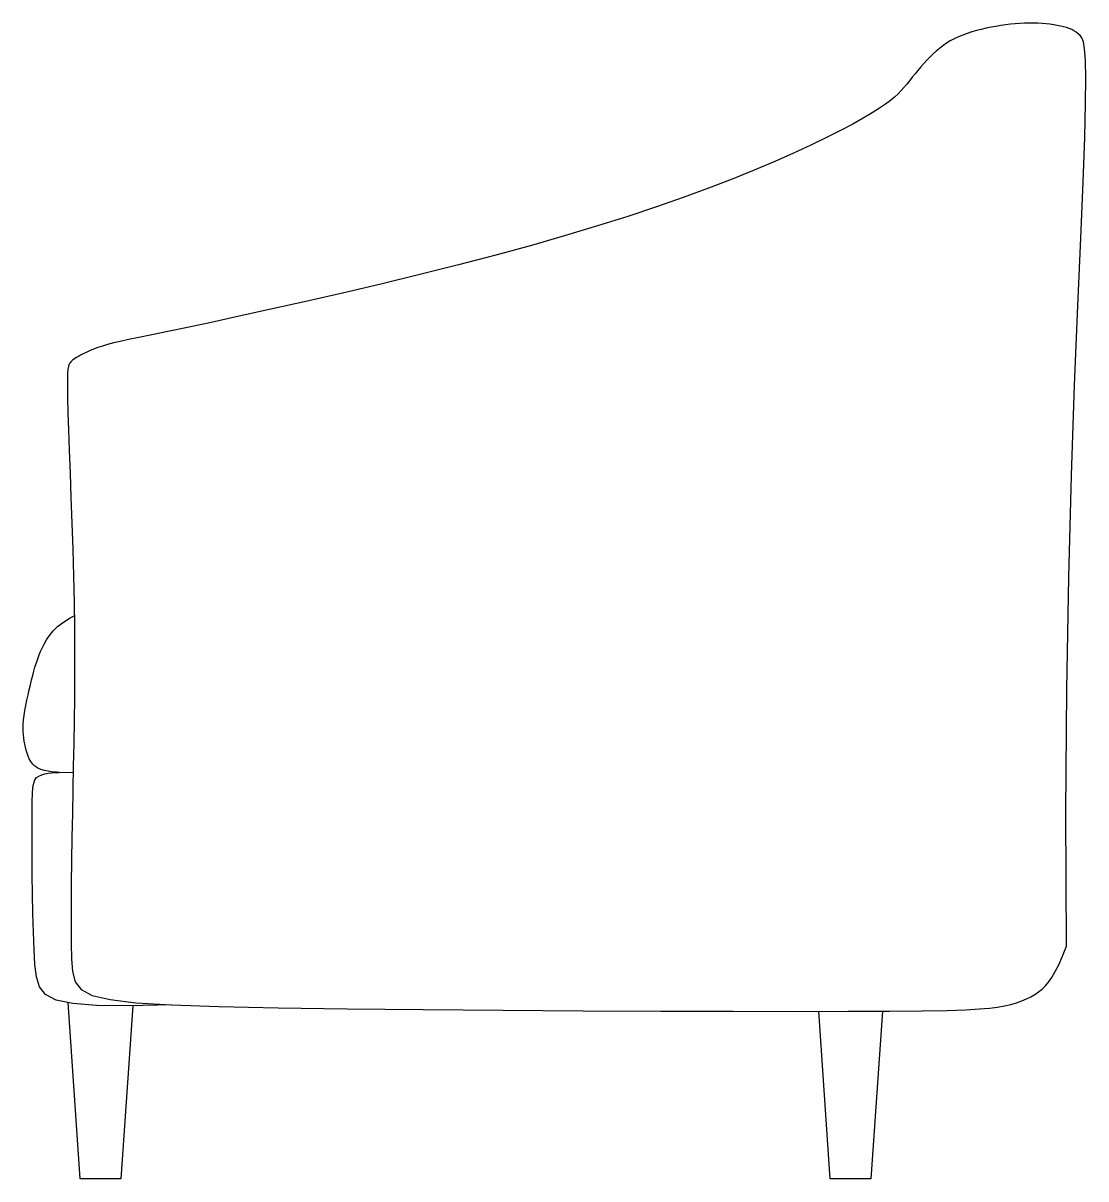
# Model space of a CAD drawing. Extents: x 13108.5 to 13166.8, y -362.9 to -299.5.
import ezdxf

# ---------------------------------------------------------------- set-up
doc = ezdxf.new("R2010")
doc.units = 0
doc.layers.get('0').update_dxf_attribs({"linetype": 'CONTINUOUS'})

# ---------------------------------------------------------------- blocks, each defined once
blk = doc.blocks.new('A$C52583B17')
at = {"color": 7}
blk.add_line((-0.389, 65.207), (-1.152, 65.217), dxfattribs=at)
for points in [[(-55.648, 55.674), (-55.616, 62.998), (-55.662, 69.751), (-55.767, 75.919), (-55.913, 81.493), (-56.084, 86.461), (-56.26, 90.811), (-56.424, 94.533), (-56.559, 97.614), (-56.65, 100.059), (-56.698, 101.933), (-56.71, 103.315), (-56.69, 104.285), (-56.642, 104.924), (-56.574, 105.31), (-56.488, 105.524), (-56.392, 105.647), (-56.288, 105.743), (-56.177, 105.829), (-56.058, 105.904), (-55.931, 105.971), (-55.794, 106.029), (-55.647, 106.081), (-55.49, 106.127), (-55.32, 106.168), (-55.138, 106.205), (-54.944, 106.238), (-54.74, 106.267), (-54.526, 106.291), (-54.303, 106.31), (-54.072, 106.323), (-53.834, 106.329), (-53.59, 106.33), (-53.341, 106.323), (-53.087, 106.31), (-52.829, 106.291), (-52.569, 106.265), (-52.305, 106.233), (-52.04, 106.195), (-51.773, 106.151), (-51.506, 106.102), (-51.239, 106.048), (-50.973, 105.988), (-50.71, 105.921), (-50.451, 105.847), (-50.198, 105.765), (-49.952, 105.676), (-49.714, 105.578), (-49.486, 105.47), (-49.269, 105.353), (-49.063, 105.226), (-48.865, 105.09), (-48.676, 104.946), (-48.494, 104.794), (-48.318, 104.634), (-48.148, 104.466), (-47.981, 104.292), (-47.818, 104.111), (-47.657, 103.926), (-47.499, 103.738), (-47.342, 103.548), (-47.187, 103.357), (-47.034, 103.169), (-46.881, 102.984), (-46.729, 102.803), (-46.574, 102.628), (-46.408, 102.454), (-46.219, 102.274), (-45.994, 102.085), (-45.721, 101.88), (-45.389, 101.653), (-44.986, 101.4), (-44.5, 101.114), (-43.92, 100.792), (-43.248, 100.435), (-42.482, 100.047), (-41.625, 99.631), (-40.678, 99.192), (-39.641, 98.733), (-38.517, 98.257), (-37.306, 97.767), (-36.009, 97.268), (-34.625, 96.76), (-33.15, 96.245), (-31.582, 95.724), (-29.92, 95.197), (-28.161, 94.665), (-26.302, 94.131), (-24.341, 93.594), (-22.284, 93.058), (-20.168, 92.527), (-18.036, 92.011), (-15.934, 91.517), (-13.907, 91.051), (-11.998, 90.623), (-10.252, 90.238), (-8.715, 89.906), (-7.418, 89.63), (-6.345, 89.406), (-5.468, 89.225), (-4.76, 89.08), (-4.192, 88.962), (-3.735, 88.864), (-3.362, 88.777), (-3.044, 88.694), (-2.759, 88.608), (-2.499, 88.519), (-2.265, 88.43), (-2.055, 88.341), (-1.868, 88.255), (-1.704, 88.173), (-1.56, 88.097), (-1.437, 88.029), (-1.332, 87.97), (-1.244, 87.918), (-1.171, 87.871), (-1.11, 87.827), (-1.059, 87.784), (-1.017, 87.74), (-0.98, 87.692), (-0.947, 87.639), (-0.917, 87.574), (-0.889, 87.478), (-0.866, 87.328), (-0.848, 87.1), (-0.838, 86.772), (-0.836, 86.32), (-0.844, 85.721), (-0.863, 84.952), (-0.894, 83.998), (-0.935, 82.883), (-0.982, 81.637), (-1.032, 80.293), (-1.082, 78.881), (-1.129, 77.434), (-1.169, 75.981), (-1.2, 74.557), (-1.22, 73.183), (-1.228, 71.857), (-1.227, 70.567), (-1.217, 69.302), (-1.202, 68.05), (-1.181, 66.8), (-1.158, 65.542), (-1.133, 64.263), (-1.108, 62.958), (-1.084, 61.646), (-1.064, 60.35), (-1.049, 59.095), (-1.039, 57.906), (-1.038, 56.805), (-1.046, 55.817), (-1.065, 54.967), (-1.112, 54.272), (-1.258, 53.719), (-1.592, 53.29), (-2.201, 52.968), (-3.173, 52.732), (-4.594, 52.565), (-6.554, 52.448), (-9.138, 52.362), (-12.392, 52.292), (-16.188, 52.234), (-20.355, 52.187), (-24.724, 52.15), (-29.124, 52.123), (-33.384, 52.105), (-37.334, 52.094), (-40.804, 52.091), (-43.664, 52.094), (-45.949, 52.104), (-47.736, 52.121), (-49.101, 52.146), (-50.12, 52.179), (-50.869, 52.22), (-51.425, 52.269), (-51.864, 52.328), (-52.249, 52.397), (-52.597, 52.475), (-52.912, 52.563), (-53.196, 52.661), (-53.455, 52.77), (-53.691, 52.889), (-53.909, 53.019), (-54.111, 53.159), (-54.303, 53.312), (-54.487, 53.488), (-54.668, 53.699), (-54.848, 53.955), (-55.033, 54.269), (-55.225, 54.652), (-55.429, 55.117), (-55.648, 55.674)], [(-6.554, 52.448), (-4.216, 52.396), (-2.434, 52.415), (-1.128, 52.516), (-0.222, 52.711), (0.36, 53.012), (0.697, 53.43), (0.866, 53.976), (0.943, 54.663), (0.994, 55.494), (1.032, 56.438), (1.059, 57.459), (1.078, 58.517), (1.09, 59.576), (1.096, 60.596), (1.098, 61.54), (1.099, 62.37), (1.099, 63.057), (1.094, 63.609), (1.08, 64.041), (1.053, 64.372), (1.009, 64.617), (0.943, 64.793), (0.851, 64.917), (0.728, 65.005), (0.573, 65.072), (0.396, 65.122), (0.211, 65.158), (0.03, 65.182), (-0.133, 65.197), (-0.266, 65.204), (-0.356, 65.207), (-0.389, 65.207), (-0.356, 65.208), (-0.265, 65.211), (-0.13, 65.22), (0.038, 65.237), (0.227, 65.265), (0.425, 65.308), (0.618, 65.366), (0.794, 65.445), (0.945, 65.544), (1.07, 65.663), (1.173, 65.797), (1.257, 65.944), (1.325, 66.101), (1.381, 66.264), (1.427, 66.43), (1.466, 66.596), (1.502, 66.76), (1.534, 66.923), (1.56, 67.09), (1.579, 67.263), (1.591, 67.446), (1.593, 67.641), (1.586, 67.852), (1.566, 68.083), (1.535, 68.334), (1.493, 68.602), (1.442, 68.882), (1.385, 69.169), (1.323, 69.457), (1.258, 69.742), (1.192, 70.019), (1.128, 70.281), (1.066, 70.526), (1.005, 70.756), (0.943, 70.974), (0.879, 71.184), (0.81, 71.391), (0.735, 71.597), (0.65, 71.807), (0.556, 72.024), (0.447, 72.251), (0.317, 72.486), (0.155, 72.726), (-0.048, 72.969), (-0.301, 73.212), (-0.614, 73.452), (-0.996, 73.687), (-1.211, 73.792)], [(-45.547, 52.102), (-44.906, 42.895), (-42.679, 42.895), (-42.052, 52.092)], [(-4.427, 52.401), (-3.765, 42.895), (-1.538, 42.895), (-0.879, 52.57)]]:
    blk.add_lwpolyline(points, dxfattribs=at)

msp = doc.modelspace()

# ---------------------------------------------------------------- block references
at = {"color": 7, "xscale": -1}
msp.add_blockref('A$C52583B17', (13110.054, -405.785), dxfattribs=at)

doc.saveas('drawing.dxf')
